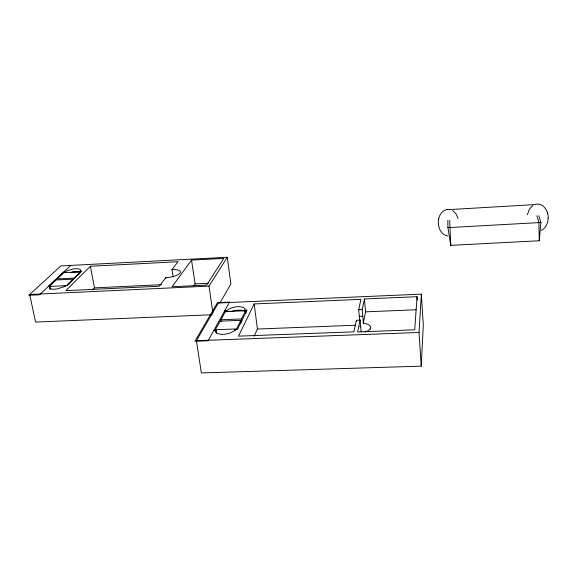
<?xml version="1.0" encoding="UTF-8"?>
<svg xmlns="http://www.w3.org/2000/svg" width="577" height="577" viewBox="0 0 577 577"><rect width="100%" height="100%" fill="white"/><g stroke="black" fill="none" stroke-linecap="round" stroke-linejoin="round"><path stroke-width="0.87" d="M548.143 218.077C548.583 211.225 543.447 202.664 535.73 204.28M548.143 218.034C548.092 222.686 545.921 228.139 541.435 230.418M421.239 366.15L423.316 325.197L421.34 294.133L218.351 302.997L196.432 340.697L201.344 372.944L421.239 366.15L419.032 332.489L421.34 294.133M365.212 332.042A13.105 5.179 -4.9 0 0 370.535 327.779A13.098 5.179 -4.9 0 0 363.964 323.3L363.294 323.25A31.987 3.419 87.6 0 0 362.789 316.362L362.212 309.755L364.448 298.965L417.07 296.693L414.719 329.806L357.61 331.941L360.106 319.932A12.918 4.941 -4.9 0 1 356.384 320.358L353.903 331.825L238.481 336.146L254.197 303.942L360.928 299.333L358.699 309.633L359.579 319.903M447.839 220.45L447.925 227.634L450.745 245.362L539.257 240.76L540.894 222.506L538.752 215.675M447.377 209.328C434.943 211.896 435.52 233.627 447.788 236.058M370.347 329.157L370.585 327.779M438.563 219.592L438.671 218.957M527.378 214.637L529.491 209.062L532.845 205.549M363.294 323.25L365.551 311.84L364.448 298.965M254.132 336.29L257.407 329.027L254.197 303.942M215.358 329.741L220.082 321.165L240.811 320.329L236.505 328.919L215.358 329.741L215.726 332.316M241.864 321.584L241.511 318.93L245.614 310.743L225.355 311.594L220.854 319.766L221.099 321.526M219.801 303.17L230.887 283.963L227.259 257.284L60.866 265.925L28.85 295.265L39.553 294.768L70.798 265.406M212.899 312.965L209.025 286.113L227.259 257.284M193.605 286.149L195.105 283.927L191.542 260.09L223.753 258.424L206.653 285.103L172.061 286.726L191.542 260.09M171.996 269.567A11.699 3.707 -8.8 0 1 180.074 273.058A11.699 3.707 -8.8 0 1 165.801 277.652L159.223 286.228L65.865 290.635L90.387 266.257L178.005 261.734L171.996 269.567L173.165 276.982M92.608 289.856L94.462 287.88L161.618 284.692M66.543 285.644L73.149 279.145L56.178 279.982L49.283 286.473L49.81 289.012M447.709 209.682L535.261 204.575M447.925 227.634L540.894 222.506M80.03 271.233L81.869 271.14L67.17 285.608L48.216 286.524L63.593 272.07L65.417 271.976A9.059 2.669 -10.4 0 1 67.047 270.894L72.81 269.091A7.458 2.193 -10.4 0 1 78.155 268.817L79.965 269.322L80.6 270.202A9.059 2.669 -10.4 0 1 80.03 271.233L80.196 272.07M195.105 283.927L208.412 283.293M209.025 286.113L29.687 294.501L35.565 322.067L212.257 314.739M244.821 310.123A10.797 3.931 -7.9 0 0 244.9 308.738L243.559 307.534L240.198 306.733A8.554 3.109 -7.8 0 0 235.301 306.942L230.937 308.068L228.247 309.445A10.804 3.938 -7.8 0 0 226.848 310.88L224.604 310.974L224.85 312.734M365.551 311.84L416.14 309.77M220.854 319.766L241.511 318.93M213.778 330.513L216.13 330.426L216.526 333.174M216.13 330.426A11.345 4.327 -8.2 0 0 215.928 331.963L217.24 333.34L220.746 334.278A9.016 3.44 -8.3 0 0 225.975 334.083L230.649 332.828L233.497 331.292A11.345 4.327 -8.3 0 0 234.954 329.698L237.32 329.604L247.079 310.029L244.821 310.123L244.973 311.263M257.407 329.027L355.468 325.24M196.432 340.697L419.032 332.489M452.584 210.518L455.989 213.807L458.109 218.481M536.826 215.784L538.925 222.614L539.257 240.76M547.486 212.935L547.667 213.591M50.682 289.272L50.098 286.43A9.463 2.878 -10.8 0 0 49.413 287.555L49.983 288.536L51.829 289.12A7.804 2.373 -10.9 0 0 57.448 288.846L63.549 286.877A9.463 2.871 -10.9 0 0 65.259 285.702L65.425 286.502M90.387 266.257L94.462 287.88M165.801 277.652L165.916 278.374M226.848 310.88L226.977 311.825M234.954 329.698L235.12 330.881M240.811 320.329L241.172 322.983M245.614 310.743L245.961 313.347M356.384 320.358L356.456 321.201M360.106 319.932L360.697 326.676A30.848 3.188 87.5 0 0 361.216 331.898M417.07 296.693L417.294 300.163M450.695 242.672L450.745 245.362L449.699 220.349M358.699 309.633A12.889 4.919 -4.9 0 1 362.212 309.755M359.283 316.232A12.86 4.991 -4.9 0 1 362.789 316.355M360.697 326.676A12.882 5.013 -4.9 0 1 359.752 326.827M228.954 311.616A9.182 2.993 -5.9 0 1 229.999 311.162M231.327 311.472A9.246 3.303 -8 0 1 243.876 310.902M244.763 310.743A9.182 3.274 -7.1 0 1 245.175 311.198M79.792 272.041A7.898 2.344 -10.4 0 0 70.387 272.654A7.934 2.358 -10.4 0 1 79.864 271.998M229.523 302.096L208.102 340.769L194.939 341.252L217.507 302.615L229.523 302.096M80.578 271.846L74.231 278.085L57.303 278.922L63.917 272.69L80.578 271.846"/></g></svg>
